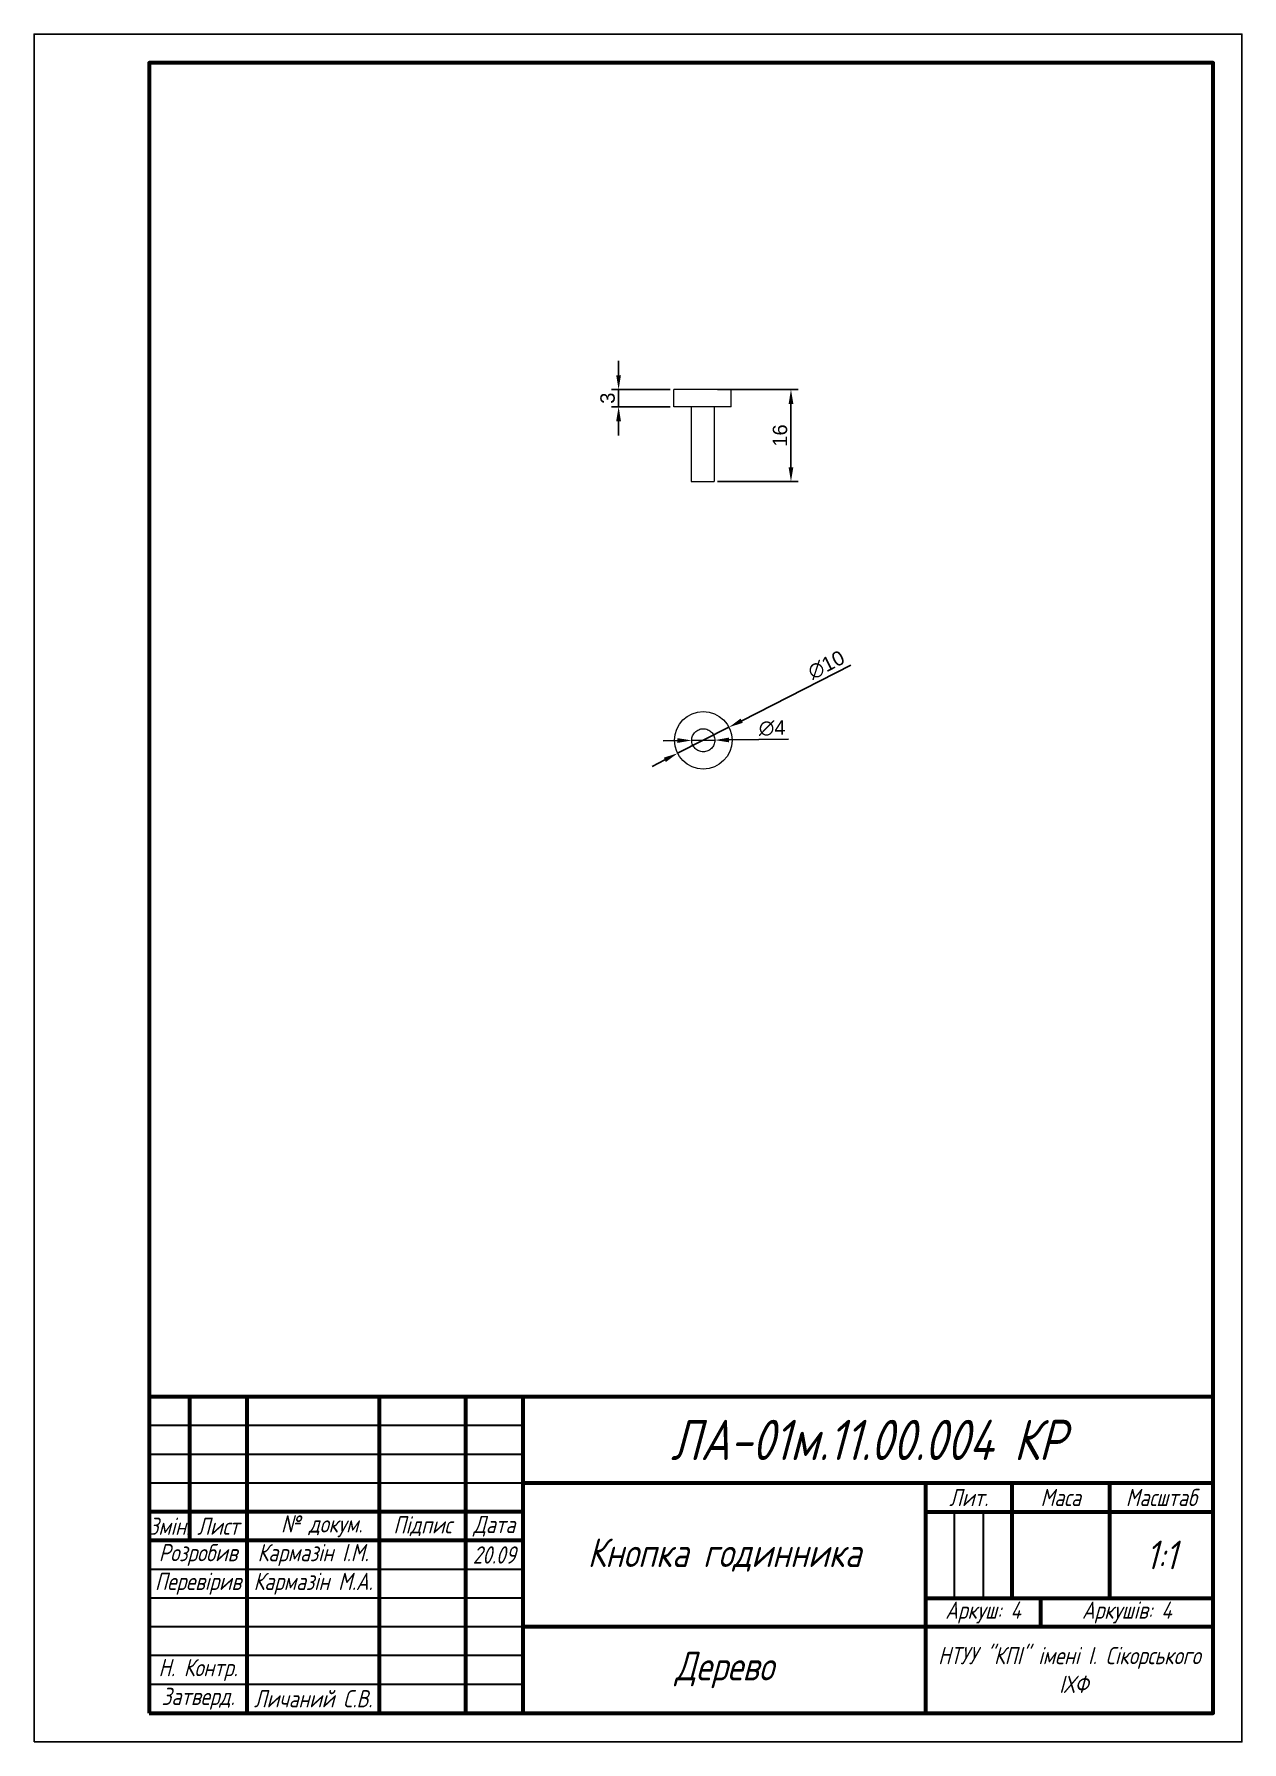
# Model space of a CAD drawing. Header units: millimetres. Extents: x 0 to 210, y 0 to 297.
import ezdxf

# ---------------------------------------------------------------- set-up
doc = ezdxf.new("R2010")
doc.units = ezdxf.units.MM
doc.linetypes.add('DASHED', pattern=[19.05, 12.7, -6.35])
doc.layers.add('Solid thick line', color=250, linetype='Continuous', lineweight=60)
doc.layers.add('Solid thin line', color=250, linetype='Continuous', lineweight=30)
doc.styles.add('GOST A', font='8234.ttf', dxfattribs={"height": 3})
doc.styles.get("Standard").update_dxf_attribs({"font": 'arial.ttf'})
doc.dimstyles.new('ISO-25', dxfattribs={"dimtxt": 2.5, "dimasz": 2.5, "dimexe": 1.25, "dimexo": 0.625, "dimtad": 1, "dimtxsty": 'Standard', "dimcen": 2.5, "dimadec": 0, "dimazin": 0, "dimtfac": 1, "dimtmove": 0, "dimatfit": 3, "dimfxl": 1, "dimarcsym": 0})

# ---------------------------------------------------------------- blocks, each defined once
blk = doc.blocks.new('A$C62d8a55c')
at = {"color": 0, "linetype": 'Continuous', "lineweight": 0, "extrusion": (0, 1, -2.22045e-16)}
for p, q in [((34.19, 39.45), (24.19, 39.45)), ((24.19, 36.45), (24.19, 39.45)), ((34.19, 36.45), (34.19, 39.45)), ((34.19, 36.45), (24.19, 36.45)), ((27.19, 36.45), (27.19, 23.45)), ((31.19, 36.45), (31.19, 23.45)), ((27.19, 23.45), (31.19, 23.45))]:
    blk.add_line(p, q, dxfattribs=at)
blk = doc.blocks.new('A$Cad2401b0')
at = {"color": 0, "linetype": 'Continuous', "lineweight": 0}
blk.add_circle((-8.84, 63.82), 5, dxfattribs=at)
at = {"color": 0, "linetype": 'DASHED', "lineweight": 0}
blk.add_circle((-8.84, 63.82), 2, dxfattribs=at)
blk = doc.blocks.new('*D7')
at = {"color": 0, "lineweight": -2, "transparency": 16777216}
for p, q in [((118.85, 235.19), (132.85, 235.19)), ((131.6, 221.69), (131.6, 232.69)), ((118.85, 219.19), (132.85, 219.19))]:
    blk.add_line(p, q, dxfattribs=at)
at = {"color": 0, "transparency": 16777216}
for points in [[(131.19, 232.69), (132.02, 232.69), (131.6, 235.19)], [(131.19, 221.69), (132.02, 221.69), (131.6, 219.19)]]:
    blk.add_solid(points, dxfattribs=at)
at = {"layer": 'Defpoints', "color": 0, "transparency": 16777216}
for p in [(118.22, 235.19), (131.6, 235.19), (118.22, 219.19)]:
    blk.add_point(p, dxfattribs=at)
at = {"color": 0, "transparency": 16777216, "insert": (129.7, 227.19), "char_height": 2.5, "attachment_point": 5, "rotation": 90}
blk.add_mtext('16', dxfattribs=at)
blk = doc.blocks.new('*D8')
at = {"color": 0, "lineweight": -2, "transparency": 16777216}
for p, q in [((101.63, 237.69), (101.63, 240.19)), ((110.6, 235.19), (100.38, 235.19)), ((101.63, 235.19), (101.63, 232.19)), ((110.6, 232.19), (100.38, 232.19)), ((101.63, 229.69), (101.63, 227.19))]:
    blk.add_line(p, q, dxfattribs=at)
at = {"color": 0, "transparency": 16777216}
for points in [[(101.21, 237.69), (102.04, 237.69), (101.63, 235.19)], [(101.21, 229.69), (102.04, 229.69), (101.63, 232.19)]]:
    blk.add_solid(points, dxfattribs=at)
at = {"layer": 'Defpoints', "color": 0, "transparency": 16777216}
for p in [(111.22, 235.19), (101.63, 232.19), (111.22, 232.19)]:
    blk.add_point(p, dxfattribs=at)
at = {"color": 0, "transparency": 16777216, "insert": (99.72, 233.69), "char_height": 2.5, "attachment_point": 5, "rotation": 90}
blk.add_mtext('3', dxfattribs=at)
blk = doc.blocks.new('*D9')
at = {"color": 0, "lineweight": -2, "transparency": 16777216}
for p, q in [((111.85, 174.15), (109.35, 174.12)), ((114.35, 174.17), (118.35, 174.22)), ((131.15, 174.36), (120.85, 174.24))]:
    blk.add_line(p, q, dxfattribs=at)
at = {"color": 0, "transparency": 16777216}
for points in [[(111.85, 174.56), (111.85, 173.73), (114.35, 174.17)], [(120.84, 174.66), (120.85, 173.83), (118.35, 174.22)]]:
    blk.add_solid(points, dxfattribs=at)
at = {"layer": 'Defpoints', "color": 0, "transparency": 16777216}
for p in [(114.35, 174.17), (118.35, 174.22)]:
    blk.add_point(p, dxfattribs=at)
at = {"color": 0, "transparency": 16777216, "insert": (128.33, 176.3), "char_height": 2.5, "attachment_point": 5, "rotation": 0.6306}
blk.add_mtext('∅4', dxfattribs=at)
blk = doc.blocks.new('*D10')
at = {"color": 0, "lineweight": -2, "transparency": 16777216}
for p, q in [((141.99, 187.24), (123.03, 177.6)), ((111.89, 171.93), (120.81, 176.46)), ((109.66, 170.8), (107.44, 169.66))]:
    blk.add_line(p, q, dxfattribs=at)
at = {"color": 0, "transparency": 16777216}
for points in [[(122.85, 177.97), (123.22, 177.22), (120.81, 176.46)], [(109.48, 171.17), (109.85, 170.42), (111.89, 171.93)]]:
    blk.add_solid(points, dxfattribs=at)
at = {"layer": 'Defpoints', "color": 0, "transparency": 16777216}
for p in [(120.81, 176.46), (111.89, 171.93)]:
    blk.add_point(p, dxfattribs=at)
at = {"color": 0, "transparency": 16777216, "insert": (137.74, 187.29), "char_height": 2.5, "attachment_point": 5, "rotation": 26.9589}
blk.add_mtext('∅10', dxfattribs=at)

msp = doc.modelspace()

# ---------------------------------------------------------------- linework, layer by layer
msp.add_lwpolyline([(0, 0), (210, 0), (210, 297), (0, 297)], close=True)
at = {"layer": 'Solid thick line'}
for p, q in [((205, 60), (20, 60)), ((27, 60), (27, 35)), ((37, 60), (37, 5)), ((60, 60), (60, 5)), ((75, 60), (75, 5)), ((85, 60), (85, 5)), ((205, 45), (85, 45)), ((155, 45), (155, 5)), ((170, 45), (170, 25)), ((187, 45), (187, 25)), ((85, 40), (20, 40)), ((155, 40), (205, 40)), ((85, 35), (20, 35)), ((155, 25), (205, 25)), ((175, 25), (175, 20)), ((205, 20), (85, 20))]:
    msp.add_line(p, q, dxfattribs=at)
msp.add_lwpolyline([(20, 5), (205, 5), (205, 292), (20, 292)], close=True, dxfattribs=at)
at = {"layer": 'Solid thin line'}
for p, q in [((85, 55), (20, 55)), ((85, 50), (20, 50)), ((85, 45), (20, 45)), ((160, 40), (160, 25)), ((165, 40), (165, 25)), ((85, 30), (20, 30)), ((85, 25), (20, 25)), ((85, 20), (20, 20)), ((85, 15), (20, 15)), ((85, 10), (20, 10))]:
    msp.add_line(p, q, dxfattribs=at)

# ---------------------------------------------------------------- block references
for name, p in [('A$C62d8a55c', (87.029, 195.743)), ('A$Cad2401b0', (125.187, 110.374))]:
    msp.add_blockref(name, p)

# ---------------------------------------------------------------- texts
at = {"layer": 'Solid thick line', "attachment_point": 5, "style": 'GOST A'}
for s, width, gutter_width, insert, char_height in [('\\pxqc;{\\fGOST type A|b0|i1|c204|p34;\\C0;ЛА-01м.11.00.004 КР}', 120, 12.5, (145, 52.5), 7), ('\\pxqc;{\\fGOST type A|b0|i1|c204|p34;Лит.}', 15, 15, (162.5, 42.5), 3), ('\\pxqc;{\\fGOST type A|b0|i1|c204|p34;Змін.}', 7, 15, (23.5, 37.5), 3), ('\\pxqc;{\\fGOST type A|b0|i1|c204|p34;Лист}', 10, 15, (32, 37.5), 3), ('\\pxi-3,l4,qc,t4;{\\fGOST type A|b0|i1|c204|p34;№ докум.}', 23, 15, (48.5, 37.5), 3), ('\\pxqc;{\\fGOST type A|b0|i1|c204|p34;Підпис}', 15, 15, (67.5, 37.5), 3), ('\\pxqc;{\\fGOST type A|b0|i1|c204|p34;Дата}', 10, 15, (80, 37.5), 3), ('\\pxqc;{\\fGOST type A|b0|i1|c204|p34;Розробив}', 17, 15, (28.5, 32.5), 3), ('\\pxqc;{\\fGOST type A|b0|i1|c204|p34;Перевірив}', 17, 15, (28.5, 27.5), 3), ('\\pxqc;{\\fGOST type A|b0|i1|c204|p34;Н. Контр.}', 17, 15, (28.5, 12.5), 3), ('\\pxqc;{\\fGOST type A|b0|i1|c204|p34;Затверд.}', 17, 15, (28.5, 7.5), 3)]:
    msp.add_mtext_dynamic_manual_height_columns(s, width=width, gutter_width=gutter_width, heights=[0], dxfattribs=dict(at, insert=insert, char_height=char_height))
at = {"layer": 'Solid thin line', "attachment_point": 5, "style": 'GOST A'}
for s, width, insert, char_height in [('\\pxqc;{\\fGOST type A|b0|i1|c204|p34;Маса}', 17, (178.5, 42.5), 3), ('\\pxqc;{\\fGOST type A|b0|i1|c204|p34;Масштаб}', 18, (196, 42.5), 3), ('\\pxqc;{\\fGOST type A|b0|i1|c204|p34;Кармазін І.М.}', 23, (48.5, 32.5), 3), ('\\pxqc;{\\fGOST type A|b0|i1|c204|p34;20.09}', 10, (80, 32.5), 3), ('\\pxqc;{\\fGOST type A|b0|i1|c204|p34;Кнопка годинника}', 70, (120, 32.5), 5), ('\\pxqc;{\\fGOST type A|b0|i1|c204|p34;1:1}', 18, (196, 32.5), 5), ('\\pxqc;{\\fGOST type A|b0|i1|c204|p34;Кармазін М.А.}', 23, (48.5, 27.5), 3), ('\\pxqc;{\\fGOST type A|b0|i1|c204|p34;Аркуш: 4}', 20, (165, 22.5), 3), ('\\pxqc;{\\fGOST type A|b0|i1|c204|p34;Аркушів: 4}', 30, (190, 22.5), 3), ('\\pxqc;{\\fGOST type A|b0|i1|c204|p34;Дерево}', 70, (120, 12.5), 5), ('\\pxqc;{\\fGOST type A|b0|i1|c204|p34;НТУУ "КПІ" імені І. Сікорського\\P ІХФ}', 50, (180, 12.5), 3), ('\\pxqc;{\\fGOST type A|b0|i1|c204|p34;Личаний С.В.}', 23, (48.5, 7.5), 3)]:
    msp.add_mtext_dynamic_manual_height_columns(s, width=width, gutter_width=12.5, heights=[0], dxfattribs=dict(at, insert=insert, char_height=char_height))

# ---------------------------------------------------------------- dimensions: what is measured, and where the dimension line sits
for base, p1, p2, picture, middle in [((101.627, 232.195), (111.222, 235.195), (111.222, 232.195), '*D8', (99.725, 233.695)), ((131.603, 235.195), (118.222, 219.195), (118.222, 235.195), '*D7', (129.702, 227.195))]:
    dim = msp.add_linear_dim(base=base, p1=p1, p2=p2, angle=90, dimstyle='ISO-25')
    dim.commit()
    dim.dimension.update_dxf_attribs({"geometry": picture, "text_midpoint": middle})
for p1, p2, picture, middle in [((111.893, 171.928), (120.806, 176.462), '*D10', (138.633, 185.529)), ((114.35, 174.173), (118.35, 174.217), '*D9', (128.349, 174.327))]:
    dim = msp.add_diameter_dim_2p(p1=p1, p2=p2, dimstyle='ISO-25')
    dim.commit()
    dim.dimension.update_dxf_attribs({"geometry": picture, "text_midpoint": middle, "dimtype": 163})

doc.saveas('drawing.dxf')
